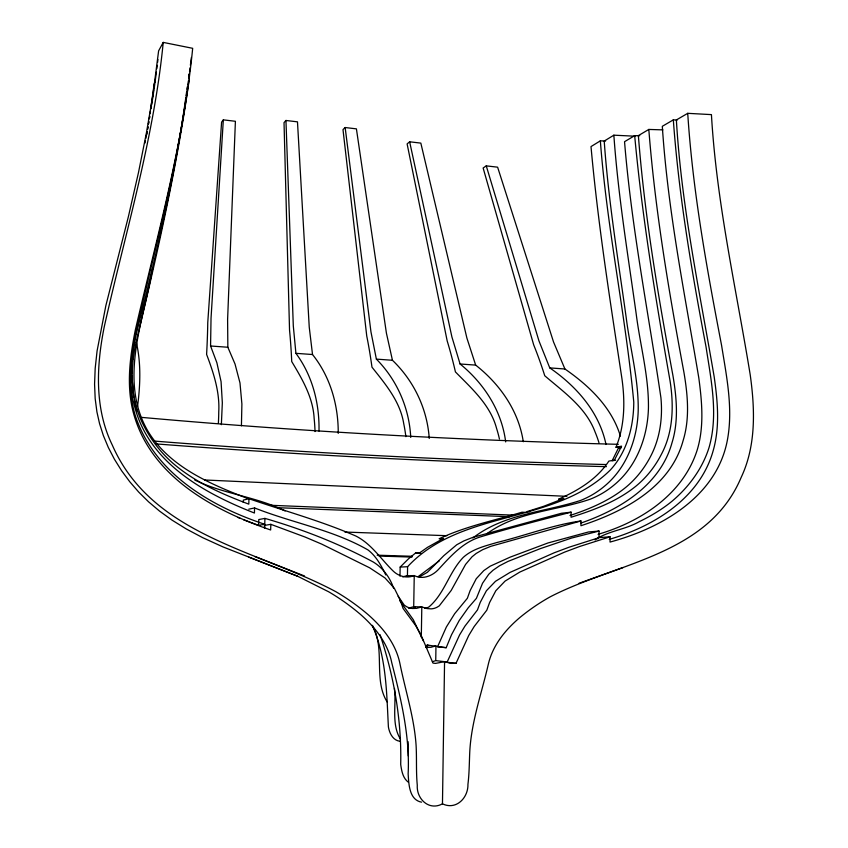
<?xml version="1.0" encoding="UTF-8"?>
<svg xmlns="http://www.w3.org/2000/svg" width="848" height="848" viewBox="0 0 848 848"><rect width="100%" height="100%" fill="white"/><g stroke="black" fill="none" stroke-linecap="round" stroke-linejoin="round"><path stroke-width="1.27" d="M599.038 531.06L571.541 538.067L540.102 548.709L507.994 561.418L499.567 565.754L493.027 570.248L488.745 574.266L482.523 583.276L476.396 598.349L468.234 607.772L459.203 620.535L451.507 634.792L446.196 647.692L437.515 646.886L446.355 627.022L454.655 613.719L467.365 598.275L470.142 590.568L476.237 578.749L483.795 570.587L490.25 566.157L510.157 557.147L547.914 542.985L588.523 531.961L599.038 531.06L599.017 536.551L597.851 538.84M444.543 662.5L447.055 662.256L459.595 634.919L464.969 626.089L477.477 609.924L480.265 602.345L486.402 590.759L495.497 581.293L510.072 572.389L554.179 552.79L569.072 547.214L599.218 537.621L610.051 536.795L610.041 542.063C661.578 528.166 717.207 496.451 727.51 439.412C733.191 408.079 726.524 376.289 721.574 345.348C706.85 268.583 692.742 191.447 687.728 113.325L711.43 114.618C716.507 202.333 736.075 288.172 750.194 374.646C754.964 408.8 756.299 445.317 741.226 477.276C708.472 555.366 616.719 562.404 550.32 596.769A228.971 200.605 -86.2 0 0 519.994 617.429C505.281 629.863 492.55 645.455 488.225 664.641C481.505 693.791 471.117 722.475 469.728 752.6C469.273 763.189 469.251 773.821 467.937 784.358C468.308 797.724 456.224 810.497 442.465 803.83C428.971 811.229 416.315 798.784 417.28 785.206C415.986 771.956 416.845 758.621 416.092 745.339C414.227 717.609 405.503 690.982 399.991 663.889C396.016 643.939 382.978 627.69 368.043 614.577A253.457 236.687 -64.1 0 0 335.956 591.756C257.697 549.822 152.025 535.862 112.296 445.073C94.308 408.28 96.396 365.721 104.293 326.597C125.44 232.225 153.827 139.051 163.229 42.4L192.676 48.315C183.316 143.959 156.954 236.634 135.341 329.925C129.797 357.686 125.981 386.964 133.899 414.672C151.76 476.947 213.569 510.348 270.66 529.979L270.83 524.329L264.481 525.41L264.417 527.636M424.837 608.408A16.366 15.285 88.2 0 0 428.95 606.935C444.596 593.621 449.143 571.923 463.337 557.316C472.696 548.857 485.353 545.932 497.108 542.455C525.092 535.65 552.44 524.954 580.954 520.969L580.933 525.728C623.662 511.715 670.291 487.515 683.085 440.695C689.975 418.499 687.728 394.85 683.923 372.304C668.945 291.871 655.197 211.078 648.815 129.437L662.892 129.882M419.368 576.916L427.371 572.326L443.769 555.705L456.722 544.776L463.824 540.918L472.718 537.409L561.387 513.284L571.096 512.171L571.075 517.238C594.13 510.008 617.386 501.338 636.286 485.851A111.862 100.923 73.4 0 0 661.164 454.74C673.397 432.077 673.959 405.418 669.994 380.529C655.727 299.302 642.254 217.851 634.675 135.669L639.742 135.701M442.465 803.83L444.564 661.663L435.745 660.634L432.374 661.716M427.381 647.692L427.424 645.084L446.196 647.692M435.745 660.401L435.967 645.858L430.943 647.289L425.654 647.437M241.426 425.823L241.892 404.008L239.984 382.925L235.023 364.004L227.847 347.245L227.603 319.505L235.405 121.285L223.331 119.854L221.593 122.133L207.76 322.579A252.693 40.81 -81 0 1 206.605 354.411C213.548 372.844 219.886 391.935 218.752 411.937A74.264 14.162 -80.9 0 1 218.381 423.057M407.432 575.909L407.602 566.708C461.248 508.885 554.836 524.976 610.39 469.94C627.181 451.772 633.657 426.374 633.774 402.143C625.623 314.788 606.945 228.472 600.352 140.842L605.578 141.033M413.686 608.09L414.248 575.569L406.393 575.824L402.715 576.884M421.308 637.124L421.806 606.914L413.707 606.712L408.503 608.143M399.991 576.152L400.161 567.079L408.471 558.843L415.531 553.023L419.866 552.705L427.498 547.342L443.642 538.321M186.846 92.506C175.653 173.692 153.721 252.736 135.85 332.554C130.677 359.594 127.062 388.14 135.108 415.001C153.658 472.665 210.262 506.298 264.756 524.276L258.598 525.336L258.778 519.548L264.926 518.393C302.344 529.226 338.924 543.536 373.237 561.991C383.084 567.969 390.048 577.605 393.695 588.438M264.64 528.187L264.926 518.393M243.238 502.239L243.302 500.108L248.962 498.719C284.663 511.026 321.35 520.979 355.99 536.095C371.445 543.95 380.911 559.023 392.963 570.831C398.433 576.343 406.966 578.728 414.248 575.569C422.919 580.043 432.989 575.707 439.01 568.838C451.041 555.758 463.602 541.618 481.378 536.614C511.058 527.668 541.088 519.941 571.096 512.171M248.962 498.719L248.793 504.136C222.006 494.077 195.199 482.374 173.299 463.559A119.897 115.392 57.7 0 1 144.065 426.173C130.263 400.479 129.839 370.12 136.104 342.221C156.859 255.481 176.713 168.413 189.146 80.03M248.74 509.203L254.57 507.931L254.421 513.029C204.813 493.451 150.52 463.803 135.192 408.566C127.55 383.54 130.974 356.913 136.835 331.918C156.064 254.676 174.773 177.126 185.733 98.209M221.36 424.689L222.335 402.779L221.074 381.664L216.876 362.732L210.569 345.995L211.035 318.223L223.331 119.854M131.885 373.184L132.246 365.552M157.59 62.413L157.929 59.551M156.838 68.677L157.251 65.285M137.524 406.499C140.312 385.268 141.192 363.463 136.369 342.454M187.048 91.213L187.546 87.323M187.885 84.726L188.383 80.836M188.722 78.239L189.221 74.348M189.549 71.751L190.047 67.861M190.387 65.264L191.383 57.473M156.403 72.101L154.993 82.606M132.765 359.202L133.104 356.669M150.096 113.643L150.446 111.056M150.806 108.47L154.177 83.888L155.375 81.811M186.094 95.644L186.624 91.796M186.984 89.231L187.344 86.666M188.765 76.394L189.125 73.829M154.834 83.804L154.145 88.616M153.965 89.824L152.47 99.767M151.665 104.876L152.269 101.029M151.039 108.777L151.453 106.18M146.704 134.344L147.139 131.758M147.573 129.172L148.008 126.585M148.877 121.412L148.442 123.999L148.813 121.974M149.736 116.229L149.301 118.826L149.704 116.801M147.499 129.437L147.881 127.285M147.107 131.641L145.877 138.351M145.019 142.994L145.453 140.673M151.601 273.809C141.987 324.53 119.43 381.854 147.785 430.89C169.123 466.707 209.922 483.901 247.118 498.306M152.131 271.286L152.651 268.752M621.086 447.521L615.998 447.235C624.828 425.537 625.146 401.464 621.923 378.568C610.221 301.453 598.02 224.307 591.003 146.587L600.352 140.842M270.83 524.329L305.195 537.091L321.795 544.151L369.633 567.8L384.971 577.923L394.32 588.236L400.415 600.522L403.107 608.482L415.658 625.601L420.947 634.845L432.989 663.115L435.554 663.401L444.564 661.663L450.786 663.401L456.023 663.316L468.711 635.544L474.149 626.577L486.816 610.168L489.635 602.472L495.836 590.717L505.058 581.103L519.813 572.071L564.461 552.175L579.534 546.525L610.051 536.795M620.789 447.553L618.457 448.009L612.097 460.856L615.606 460.231M163.229 42.4L158.618 50.859L152.926 94.838L146.439 132.786L138.489 172.515L128.387 216.675L105.862 305.619L97.075 350.966L95.177 368.467L94.573 384.186L95.177 398.592L96.926 411.948L99.566 423.693L103.361 435.565L108.321 447.447L114.416 459.213L121.593 470.704L129.744 481.728L138.754 492.126L148.57 501.825L159.604 511.143L172.07 520.153L186.253 528.94L202.746 537.696L222.971 546.907L297.69 576.258L328.664 591.787A249.354 233.115 -63.7 0 1 360.294 614.249C375.007 627.16 387.865 643.155 391.776 662.807C401.051 699.165 409.987 736.075 408.142 773.864C408.8 783.679 409.033 799.865 421.551 802.166M338.235 433.381C338.405 405.121 330.328 376.788 312.52 354.528L309.244 327.137L297.478 121.847L285.946 120.469L284.027 122.621L289.539 330.126A245.931 53.604 -84.9 0 1 291.723 361.545C302.259 379.141 313.071 397.468 314.152 418.541A71.985 18.444 -84.7 0 1 315.032 431.558M429.247 438.48C427.254 408.789 413.866 380.837 392.444 360.273L386.412 333.116L356.414 128.864L345.157 127.529L342.995 129.617L366.749 336.031A241.85 65.381 -88.7 0 1 371.975 367.163C385.469 384.176 400.277 401.57 403.754 423.809A70.617 22.377 -88.6 0 1 405.863 436.656M595.042 539.932C608.005 530.859 625.464 529.714 639.339 521.615C650.893 516.061 661.928 509.447 671.881 501.348C688.661 487.24 702.239 468.933 708.928 447.924C718.616 414.863 711.059 380.042 706.045 346.885C691.788 271.763 678.866 196.206 673.323 119.865L677.223 120.024M523.28 441.723C518.647 410.761 499.896 384.176 475.664 365.106L466.898 338.087L420.831 143.111L409.648 141.796L407.114 143.895L447.193 340.96A239.91 77.412 87.2 0 1 455.429 371.912C471.742 388.543 490.335 404.878 496.557 428.325A69.992 26.426 87.2 0 1 499.44 439.01M418.075 576.693L439.328 560.814M620.407 436.116C611.662 407.22 589.074 385.713 564.927 368.997L553.553 342.03L497.617 167.173L486.264 165.869L483.137 168.01L533.678 344.86A240.026 90.015 83.2 0 1 544.755 375.749C563.825 392.168 585.979 407.464 595.116 432.067A70.077 30.719 83.1 0 1 598.974 442.72M472.887 537.961C504.147 513.708 544.405 512.203 580.573 500.447A102.29 92.898 73.6 0 0 604.274 486.37C626.619 468.011 637.41 438.967 638.205 410.623C638.714 379.215 630.085 348.634 626.206 317.661C618.022 258.916 608.366 200.287 604.221 141.065L613.857 135.182L634.972 136.199M486.869 533.742C517.238 511.514 555.853 510.984 590.229 499.196A103.668 93.937 73.5 0 0 614.185 484.929C636.774 466.326 647.639 436.9 648.434 408.217C648.911 376.395 640.166 345.422 636.212 314.036C627.902 254.538 618.097 195.157 613.857 135.182M634.675 135.669L624.541 141.69C631.559 227.73 648.349 312.467 660.921 397.723C662.839 417.841 660.009 438.607 650.48 456.606A110.346 99.778 73.4 0 1 625.845 487.303C609.521 500.649 589.816 508.927 569.973 515.51M648.815 129.437L638.374 135.616C644.607 216.166 658.133 295.91 672.888 375.282C676.63 397.521 678.824 420.873 671.998 442.773C660.391 485.045 619.952 509.531 581.018 523.036M673.323 119.865L662.309 126.31C667.864 211.025 684.802 294.33 698.805 377.901C701.985 401.719 704.296 426.565 697.215 449.938C683.223 494.236 640.728 521.902 598.063 534.325M687.728 113.325L676.375 119.95C681.421 206.541 699.611 291.532 714.186 376.83C717.631 401.221 720.09 426.629 713.179 450.67C699.897 498.285 654.031 526.269 609.235 539.381M563.814 498.476L543.621 506.309L527.021 511.598L529.671 511.715M579.067 583.244L622.93 567.619M425.728 645.657L427.424 645.084L429.099 645.688M580.954 520.969L490.748 546.345L482.554 549.737L476.173 553.458L472.039 556.797L465.573 564.439L451.168 590.494L439.253 605.875L437.239 607.136A16.6 15.487 87.9 0 1 431.155 608.864L427.021 608.578L421.806 606.914L416.527 608.366L412.361 608.482A16.663 15.593 88.4 0 1 406.277 606.49L404.273 605.143L398.168 596.292M615.998 447.235L621.605 446.143L614.418 460.104L608.853 461.1C597.056 479.173 577.891 490.653 558.546 499.186L562.288 499.355M400.161 567.079L407.602 566.708M618.319 444.32C459.213 440.186 300.213 431.568 141.68 417.386M618.457 448.009L620.821 448.073M606.172 464.545C455.397 460.538 304.697 452.991 154.336 441.077M606.437 466.644C456.097 462.807 305.842 455.503 155.905 443.886M412.011 557.072L379.077 556.076M509.457 516.697L277.943 507.708M415.531 553.023L420.725 553.193M377.19 555.186L412.139 556.277M443.048 538.883L439.147 538.756C465.488 526.364 494.225 520.471 521.986 512.224L525.93 512.393M344.871 532.046L446.896 535.692M270.491 505.27L514.45 515.181M204.548 479.979L566.899 496.334M210.569 345.995L227.847 347.245M409.648 141.796L451.899 336.921L460.072 363.983L475.664 365.106M285.946 120.469L293.302 325.908L295.91 353.33L312.52 354.528M345.157 127.529L370.968 331.918L376.374 359.117L392.444 360.273M486.264 165.869L538.946 340.885L549.758 367.894L564.927 368.997M447.055 662.256L456.023 663.316M399.917 741.269C392.921 740.41 389.444 733.181 388.405 726.969C386.561 692.795 386.603 657.942 372.505 625.856M254.57 507.931C291.966 522.813 333.01 529.83 368.043 549.97C376.342 556.32 381.324 565.754 385.798 574.965M243.599 519.771L258.598 525.336M248.75 557.115L297.69 576.258M254.877 556.542L304.538 575.983M413.707 606.712L415.213 607.327M198.178 481.643C226.151 494.32 257.569 497.214 285.108 510.952M237.853 517.407L240.154 518.351M549.758 367.894C576.396 386.243 599.271 412.033 606.013 444.49M408.248 782.121C402.779 778.04 401.592 770.715 400.701 764.408C401.708 720.323 394.055 676.386 380.042 634.654M460.072 363.983C484.081 383.497 501.751 410.856 505.673 441.914M387.239 702.059C373.046 679.63 385.649 648.964 372.378 625.347M376.374 359.117C397.065 380.01 409.287 408.089 410.739 437.441M399.609 600.501L413.305 619.708L423.3 640.812M400.521 739.265C391.129 724.298 396.472 704.964 394.458 688.417M295.91 353.33C312.499 375.675 319.558 403.5 318.996 431.081M136.104 408.111L137.196 411.577M134.514 400.828L135.839 406.892M133.719 397.193L131.875 375.738M408.323 755.95L408.121 741.682M197.043 481.113A110.844 106.933 57.6 0 1 194.775 480.032"/></g></svg>
